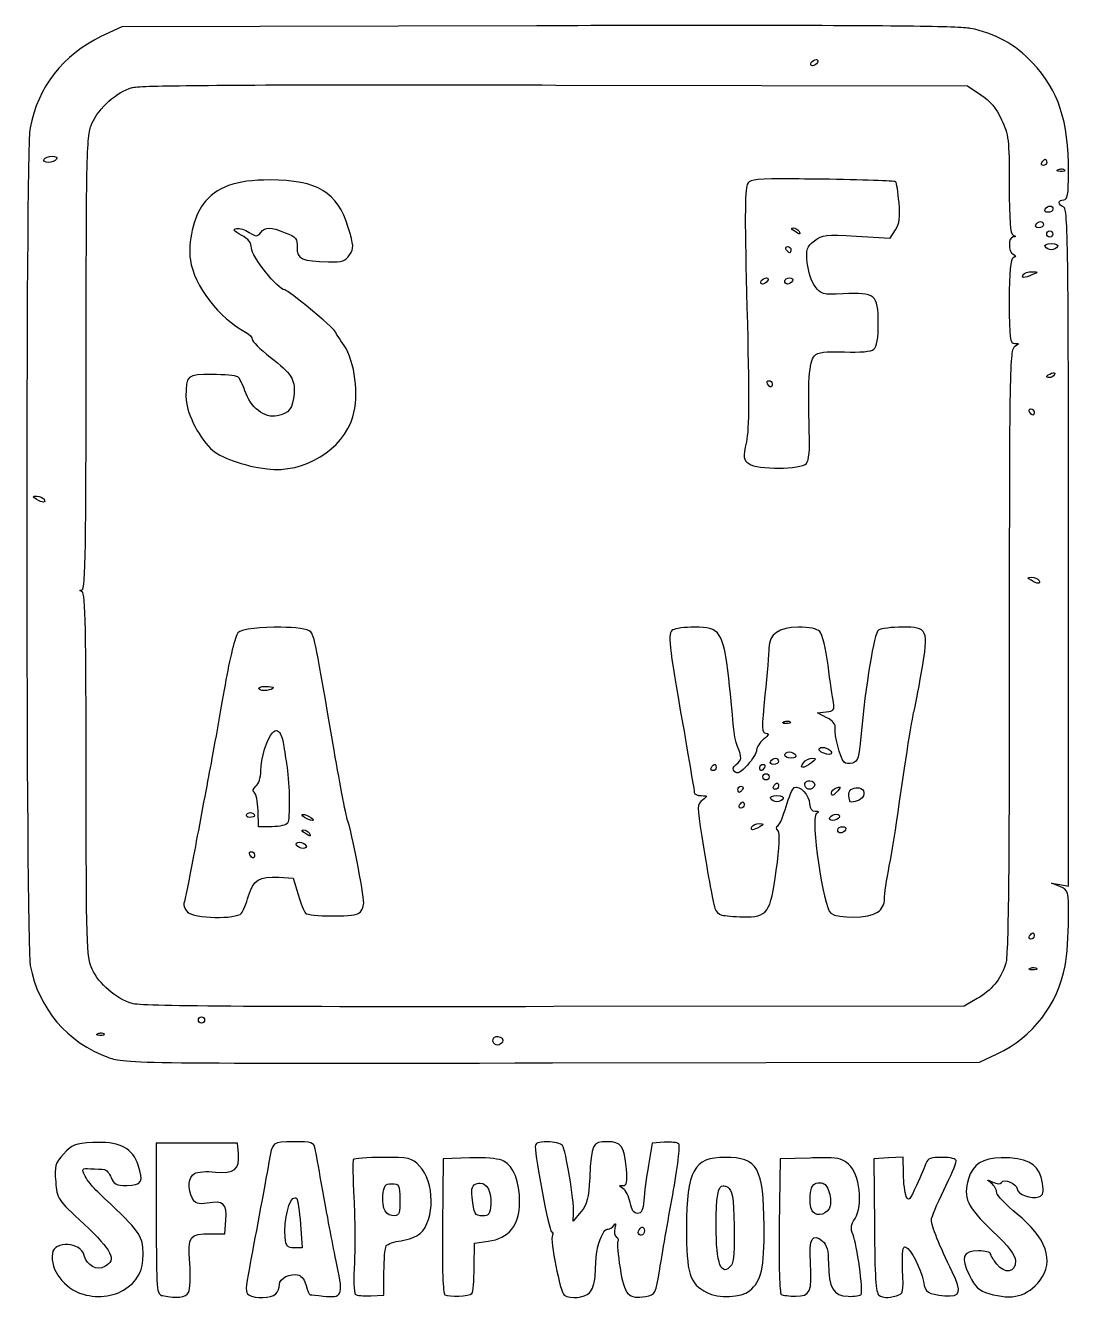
# Model space of a CAD drawing. Extents: x -270 to -124, y 34 to 213.
import ezdxf

# ---------------------------------------------------------------- set-up
doc = ezdxf.new("R2010")
doc.units = 0
doc.layers.add('Layer_1', color=7, linetype='CONTINUOUS')

msp = doc.modelspace()

# ---------------------------------------------------------------- linework, layer by layer
at = {"layer": 'Layer_1', "color": 7}
for points in [[(-198.763269, 212.694931), (-256.958372, 212.564293), (-259.907924, 211.166963)], [(-171.752618, 212.728555), (-171.752618, 212.728555)], [(-159.550365, 207.969912), (-159.550365, 207.969912)], [(-222.438516, 204.411818), (-222.438516, 204.411818)], [(-196.105859, 204.380399), (-138.316451, 204.250864), (-136.455548, 203.01945)], [(-266.751813, 194.405607), (-266.751813, 194.405607)], [(-127.415617, 193.967942), (-127.415617, 193.967942)], [(-125.071299, 192.601479), (-125.071299, 192.601479)], [(-236.18803, 191.060833), (-236.18803, 191.060833)], [(-164.381214, 191.21793), (-164.381214, 191.21793)], [(-126.759118, 187.404622), (-126.759118, 187.404622)], [(-162.800329, 184.335455), (-162.800329, 184.335455)], [(-128.072114, 185.216849), (-128.072114, 185.216849)], [(-153.900959, 183.189481), (-149.202953, 182.903951), (-148.449992, 184.053233)], [(-126.785026, 183.904406), (-126.785026, 183.904406)], [(-163.565967, 181.716631), (-163.565967, 181.716631)], [(-126.566193, 182.154298), (-126.566193, 182.154298)], [(-166.55135, 177.341085), (-166.55135, 177.341085)], [(-163.295322, 177.341085), (-163.295322, 177.341085)], [(-129.275417, 178.185548), (-129.275417, 178.185548)], [(-166.191407, 162.901451), (-166.191407, 162.901451)], [(-126.201842, 164.020417), (-126.201842, 164.020417)], [(-129.436371, 158.963567), (-129.436371, 158.963567)], [(-268.907618, 146.70509), (-268.907618, 146.70509)], [(-125.362891, 91.923112), (-126.566193, 92.435743), (-125.362891, 92.218012), (-124.160139, 92.000833), (-124.160139, 139.497953)], [(-129.32723, 135.32856), (-129.32723, 135.32856)], [(-234.680455, 128.317101), (-234.680455, 128.317101)], [(-162.039653, 128.33474), (-162.039653, 128.33474)], [(-236.856654, 120.020759), (-236.856654, 120.020759)], [(-158.070352, 115.625368), (-159.383346, 116.296199), (-158.151932, 116.440064)], [(-163.57644, 115.154079), (-163.57644, 115.154079)], [(-235.327582, 113.822343), (-235.327582, 113.822343)], [(-158.748346, 111.45377), (-158.748346, 111.45377)], [(-165.264262, 109.957222), (-165.264262, 109.957222)], [(-163.347135, 110.832001), (-163.347135, 110.832001)], [(-160.095517, 109.943441), (-160.095517, 109.943441)], [(-173.797076, 109.081893), (-173.797076, 109.081893)], [(-167.014923, 109.081893), (-167.014923, 109.081893)], [(-166.603164, 107.76945), (-166.603164, 107.76945)], [(-170.077474, 106.019342), (-170.077474, 106.019342)], [(-165.04543, 106.456453), (-165.04543, 106.456453)], [(-160.461523, 106.789938), (-160.461523, 106.789938)], [(-156.257955, 105.888151), (-156.257955, 105.888151)], [(-153.825993, 105.80106), (-153.825993, 105.80106)], [(-169.858642, 103.831566), (-169.858642, 103.831566)], [(-165.071338, 104.706345), (-165.071338, 104.706345)], [(-238.997575, 102.308007), (-238.997575, 102.308007)], [(-235.912423, 100.330797), (-237.786003, 100.330797), (-237.866479, 102.608971)], [(-231.580422, 102.067677), (-231.580422, 102.067677)], [(-156.706093, 102.080908), (-156.706093, 102.080908)], [(-167.561728, 100.761849), (-167.561728, 100.761849)], [(-155.857222, 100.330797), (-155.857222, 100.330797)], [(-231.496636, 99.88652), (-231.496636, 99.88652)], [(-238.825594, 96.830581), (-238.825594, 96.830581)], [(-232.069349, 98.143025), (-232.069349, 98.143025)], [(-234.974254, 93.243825), (-232.928693, 93.11098), (-232.254558, 90.839974)], [(-129.165725, 85.454048), (-129.165725, 85.454048)], [(-129.00918, 80.586818), (-129.00918, 80.586818)], [(-136.997392, 76.214578), (-138.818056, 75.171129), (-196.356661, 75.092305)], [(-245.800674, 73.639853), (-245.800674, 73.639853)], [(-259.839023, 71.398061), (-259.839023, 71.398061)], [(-204.216993, 70.910234), (-204.216993, 70.910234)], [(-196.575494, 67.199452), (-136.630283, 67.295365), (-134.147058, 68.459532)], [(-260.395201, 56.052778), (-260.395201, 56.052778)], [(-252.145713, 55.918832), (-252.145713, 45.325576)], [(-240.629722, 54.468035), (-240.76918, 55.918832), (-246.457171, 55.918832), (-252.145713, 55.918832), (-252.145713, 55.918832)], [(-232.871919, 56.137665), (-232.871919, 56.137665)], [(-197.28546, 56.137665), (-197.28546, 56.137665)], [(-180.875229, 56.05829), (-182.574077, 55.918832), (-183.09332, 52.855731)], [(-220.363189, 53.949892), (-220.363189, 53.949892)], [(-208.178575, 53.859493), (-211.88991, 53.73106), (-211.99409, 44.346067)], [(-207.304349, 53.880437), (-207.304349, 53.880437)], [(-172.341314, 53.949892), (-172.341314, 53.949892)], [(-160.41026, 53.855633), (-164.634223, 53.73106), (-164.752734, 44.354887)], [(-158.084684, 53.895872), (-158.084684, 53.895872)], [(-147.350316, 53.997847), (-149.401389, 53.864452), (-151.451908, 53.73106), (-151.39348, 44.363706)], [(-147.31945, 51.67668), (-147.350316, 53.997847), (-147.350316, 53.997847)], [(-133.590329, 53.89918), (-133.590329, 53.89918)], [(-219.109727, 50.230291), (-219.109727, 50.230291)], [(-206.700216, 50.347148), (-206.700216, 50.347148)], [(-159.014583, 50.391245), (-159.014583, 50.391245)], [(-172.592119, 49.968465), (-172.592119, 49.968465)], [(-232.675134, 48.29277), (-232.675134, 48.29277)], [(-244.488231, 43.224897), (-242.519287, 43.229856), (-242.381484, 45.155252)], [(-192.572569, 46.29241), (-193.635314, 44.979964), (-193.598933, 46.073575)], [(-231.92438, 44.584743), (-231.672474, 41.260365), (-232.801914, 41.260365)], [(-183.935576, 44.155898), (-183.935576, 44.155898)], [(-207.542474, 38.533503), (-207.514362, 41.914105), (-205.584558, 42.173176)], [(-222.057076, 34.516798), (-220.203889, 34.612158), (-220.203889, 37.826844)]]:
    msp.add_lwpolyline(points, dxfattribs=at)
for points in [[(-259.907924, 211.166963), (-265.19185, 208.663936), (-268.786336, 204.041145), (-269.863423, 198.36168)], [(-171.752618, 212.728555), (-179.281018, 212.730358), (-188.230084, 212.718598), (-198.763269, 212.694931)], [(-137.942726, 212.328372), (-139.36827, 212.59847), (-149.167415, 212.723144), (-171.752618, 212.728555)], [(-129.218092, 207.515159), (-131.606993, 210.069087), (-134.529937, 211.681739), (-137.942726, 212.328372)], [(-160.091106, 207.095134), (-160.331762, 207.095134), (-160.406859, 207.291591), (-160.258125, 207.532248)], [(-160.258125, 207.532248), (-160.109388, 207.772904), (-159.791022, 207.969912), (-159.550365, 207.969912)], [(-159.383346, 207.532248), (-159.532083, 207.291591), (-159.850449, 207.095134), (-160.091106, 207.095134)], [(-159.550365, 207.969912), (-159.309709, 207.969912), (-159.234612, 207.772904), (-159.383346, 207.532248)], [(-124.160139, 192.137356), (-124.160139, 199.393854), (-125.536602, 203.57935), (-129.218092, 207.515159)], [(-261.174619, 199.003845), (-260.178697, 201.196105), (-257.702979, 203.406819), (-255.543953, 204.032032)], [(-255.543953, 204.032032), (-254.671457, 204.284686), (-244.619029, 204.405765), (-222.438516, 204.411818)], [(-222.438516, 204.411818), (-215.045011, 204.413836), (-206.303736, 204.403225), (-196.105859, 204.380399)], [(-136.455548, 203.01945), (-135.167034, 202.166715), (-134.270064, 201.089894), (-133.538516, 199.518681)], [(-261.981047, 165.417747), (-261.972038, 195.261711), (-261.921665, 197.359421), (-261.174619, 199.003845)], [(-133.538516, 199.518681), (-132.563904, 197.425421), (-132.48193, 196.719053), (-132.477978, 190.394964)], [(-269.863423, 198.36168), (-270.498076, 195.015179), (-270.46325, 84.288781), (-269.826492, 80.844236)], [(-267.293107, 193.530828), (-267.77442, 193.530828), (-268.046525, 193.727286), (-267.897791, 193.967942)], [(-267.897791, 193.967942), (-267.749057, 194.208599), (-267.233126, 194.405607), (-266.751813, 194.405607)], [(-266.147132, 193.967942), (-266.295866, 193.727286), (-266.811794, 193.530828), (-267.293107, 193.530828)], [(-266.751813, 194.405607), (-266.2705, 194.405607), (-265.998398, 194.208599), (-266.147132, 193.967942)], [(-127.686263, 193.093164), (-127.941121, 193.093164), (-128.027924, 193.290172), (-127.879187, 193.530828)], [(-127.879187, 193.530828), (-127.730453, 193.771485), (-127.521741, 193.967942), (-127.415617, 193.967942)], [(-127.22269, 193.530828), (-127.22269, 193.290172), (-127.431402, 193.093164), (-127.686263, 193.093164)], [(-127.415617, 193.967942), (-127.309491, 193.967942), (-127.22269, 193.771485), (-127.22269, 193.530828)], [(-125.290131, 192.252562), (-125.799864, 192.273559), (-125.903767, 192.377468), (-125.554715, 192.517145)], [(-125.554715, 192.517145), (-125.396783, 192.580343), (-125.223304, 192.607741), (-125.071299, 192.601479)], [(-124.715764, 192.482418), (-124.570369, 192.337022), (-124.828876, 192.233568), (-125.290131, 192.252562)], [(-125.071299, 192.601479), (-124.919291, 192.595219), (-124.788462, 192.555115), (-124.715764, 192.482418)], [(-124.816085, 188.279951), (-124.282304, 188.279951), (-124.160139, 189.000033), (-124.160139, 192.137356)], [(-236.18803, 191.060833), (-241.003438, 191.078907), (-243.727616, 190.094194), (-245.580188, 187.665347)], [(-225.218295, 184.401602), (-226.750191, 189.361305), (-229.508987, 191.035772), (-236.18803, 191.060833)], [(-169.252855, 190.421425), (-169.580695, 189.808842), (-169.588637, 184.700182), (-169.279313, 173.156258)], [(-164.381214, 191.21793), (-168.598427, 191.221373), (-168.917521, 191.047998), (-169.252855, 190.421425)], [(-158.719684, 191.165563), (-161.136564, 191.195741), (-162.975479, 191.216781), (-164.381214, 191.21793)], [(-148.413611, 190.801762), (-148.544732, 190.932879), (-153.182422, 191.096422), (-158.719684, 191.165563)], [(-147.936258, 187.882526), (-148.067725, 189.356832), (-148.282491, 190.670641), (-148.413611, 190.801762)], [(-132.477978, 190.394964), (-132.474815, 185.323622), (-132.331389, 183.482283), (-131.926762, 183.319015)], [(-148.449992, 184.053233), (-147.862146, 184.950398), (-147.749633, 185.789681), (-147.936258, 187.882526)], [(-124.816085, 187.246425), (-125.665476, 187.572363), (-125.665476, 188.279951), (-124.816085, 188.279951)], [(-245.580188, 187.665347), (-246.893876, 185.943016), (-247.731715, 182.259849), (-247.365574, 179.818246)], [(-127.029766, 186.529843), (-127.404961, 186.529843), (-127.590256, 186.726851), (-127.441523, 186.967508)], [(-127.441523, 186.967508), (-127.292789, 187.208164), (-126.98557, 187.404622), (-126.759118, 187.404622)], [(-126.347911, 186.967508), (-126.347911, 186.726851), (-126.654577, 186.529843), (-127.029766, 186.529843)], [(-126.759118, 187.404622), (-126.532663, 187.404622), (-126.347911, 187.208164), (-126.347911, 186.967508)], [(-124.160139, 139.497953), (-124.160139, 181.313925), (-124.23825, 187.024691), (-124.816085, 187.246425)], [(-240.221824, 183.323976), (-241.273463, 183.882274), (-241.451305, 184.120687), (-240.904228, 184.237891)], [(-240.904228, 184.237891), (-240.497346, 184.325061), (-239.688658, 184.083961), (-239.106716, 183.702659)], [(-237.495512, 183.675651), (-236.798369, 184.515665), (-236.18107, 184.512629), (-234.043801, 183.657461)], [(-225.020409, 180.555772), (-224.407637, 181.490985), (-224.425431, 181.834614), (-225.218295, 184.401602)], [(-162.66473, 183.904406), (-163.059096, 184.159267), (-163.113449, 184.331532), (-162.800329, 184.335455)], [(-162.800329, 184.335455), (-162.51371, 184.339141), (-162.15752, 184.145062), (-162.008786, 183.904406)], [(-128.34276, 184.34207), (-128.717957, 184.34207), (-128.9027, 184.539079), (-128.753966, 184.779735)], [(-128.753966, 184.779735), (-128.605229, 185.020392), (-128.298567, 185.216849), (-128.072114, 185.216849)], [(-127.660355, 184.779735), (-127.660355, 184.539079), (-127.967571, 184.34207), (-128.34276, 184.34207)], [(-128.072114, 185.216849), (-127.845659, 185.216849), (-127.660355, 185.020392), (-127.660355, 184.779735)], [(-238.800239, 181.491736), (-238.800239, 182.260896), (-239.206772, 182.785104), (-240.221824, 183.323976)], [(-239.106716, 183.702659), (-238.160543, 183.082702), (-237.989926, 183.079919), (-237.495512, 183.675651)], [(-234.043801, 183.657461), (-232.539167, 183.055428), (-232.339992, 182.808114), (-232.394015, 181.608593)], [(-162.008786, 183.904406), (-161.673049, 183.361165), (-161.824131, 183.361165), (-162.66473, 183.904406)], [(-160.806034, 179.425782), (-160.992975, 181.371312), (-160.897499, 181.666355), (-159.805576, 182.525265)], [(-159.805576, 182.525265), (-158.677901, 183.412295), (-158.291107, 183.456121), (-153.900959, 183.189481)], [(-131.926762, 183.063801), (-132.638659, 183.018838), (-132.638659, 180.991621), (-131.926762, 180.659401)], [(-131.926762, 183.319015), (-131.489204, 183.142457), (-131.489204, 183.091459), (-131.926762, 183.063801)], [(-127.22269, 183.466741), (-127.22269, 183.707398), (-127.025682, 183.904406), (-126.785026, 183.904406)], [(-126.785026, 183.029077), (-127.025682, 183.029077), (-127.22269, 183.226085), (-127.22269, 183.466741)], [(-126.785026, 183.904406), (-126.544369, 183.904406), (-126.347911, 183.707398), (-126.347911, 183.466741)], [(-126.347911, 183.466741), (-126.347911, 183.226085), (-126.544369, 183.029077), (-126.785026, 183.029077)], [(-234.120972, 175.626806), (-235.075445, 175.692242), (-238.800239, 180.360714), (-238.800239, 181.491736)], [(-232.394015, 181.608593), (-232.465829, 180.013944), (-231.661039, 179.642594), (-227.980435, 179.572405)], [(-163.758894, 181.278966), (-163.907631, 181.519625), (-163.820825, 181.716631), (-163.565967, 181.716631)], [(-163.295322, 180.841301), (-163.401446, 180.841301), (-163.61016, 181.038309), (-163.758894, 181.278966)], [(-163.565967, 181.716631), (-163.311106, 181.716631), (-163.102397, 181.519625), (-163.102397, 181.278966)], [(-163.102397, 181.278966), (-163.102397, 181.038309), (-163.189195, 180.841301), (-163.295322, 180.841301)], [(-131.926762, 180.659401), (-131.489204, 180.45521), (-131.489204, 180.352614), (-131.926762, 180.148423)], [(-127.441523, 181.716631), (-127.595503, 181.965776), (-127.218465, 182.154298), (-126.566193, 182.154298)], [(-126.566193, 181.278966), (-126.898773, 181.278966), (-127.292789, 181.475977), (-127.441523, 181.716631)], [(-126.566193, 182.154298), (-125.913921, 182.154298), (-125.537434, 181.965773), (-125.691415, 181.716631)], [(-125.691415, 181.716631), (-125.840149, 181.475977), (-126.233614, 181.278966), (-126.566193, 181.278966)], [(-247.365574, 179.818246), (-246.830525, 176.250282), (-243.287717, 171.623057), (-239.635882, 169.72329)], [(-227.980435, 179.572405), (-226.03727, 179.535349), (-225.592095, 179.683265), (-225.020409, 180.555772)], [(-159.720139, 176.10526), (-160.207223, 176.753626), (-160.691613, 178.234968), (-160.806034, 179.425782)], [(-131.926762, 180.148423), (-132.324458, 179.962828), (-132.473567, 178.291387), (-132.473567, 174.02277)], [(-167.25911, 176.903421), (-167.110376, 177.144077), (-166.792007, 177.341085), (-166.55135, 177.341085)], [(-166.55135, 177.341085), (-166.310694, 177.341085), (-166.235597, 177.144077), (-166.384331, 176.903421)], [(-163.977726, 176.903421), (-163.977726, 177.144077), (-163.670511, 177.341085), (-163.295322, 177.341085)], [(-163.295322, 177.341085), (-162.920124, 177.341085), (-162.734828, 177.144077), (-162.883562, 176.903421)], [(-129.191631, 177.77875), (-130.396, 177.261214), (-130.824481, 177.261214), (-130.504627, 177.77875)], [(-130.504627, 177.77875), (-130.355893, 178.019407), (-129.802692, 178.202481), (-129.275417, 178.185548)], [(-129.275417, 178.185548), (-128.351139, 178.1559), (-128.347913, 178.141304), (-129.191631, 177.77875)], [(-227.063763, 169.807626), (-227.340408, 170.42302), (-233.608649, 175.591669), (-234.120972, 175.626806)], [(-167.092091, 176.465756), (-167.332747, 176.465756), (-167.407844, 176.662761), (-167.25911, 176.903421)], [(-166.384331, 176.903421), (-166.533065, 176.662761), (-166.851432, 176.465756), (-167.092091, 176.465756)], [(-163.565967, 176.465756), (-163.792419, 176.465756), (-163.977726, 176.662761), (-163.977726, 176.903421)], [(-162.883562, 176.903421), (-163.032296, 176.662761), (-163.339512, 176.465756), (-163.565967, 176.465756)], [(-155.772335, 175.087166), (-158.670013, 174.943094), (-158.889421, 174.999488), (-159.720139, 176.10526)], [(-150.851085, 171.034632), (-150.851085, 174.972152), (-151.262447, 175.311394), (-155.772335, 175.087166)], [(-132.473567, 174.02277), (-132.473567, 168.72853), (-132.398485, 168.151092), (-131.70793, 168.139097)], [(-169.279313, 173.156258), (-168.949457, 160.846021), (-168.96752, 156.15242), (-169.352076, 154.319028)], [(-151.465139, 167.312274), (-151.039734, 167.665331), (-150.851085, 168.810154), (-150.851085, 171.034632)], [(-239.635882, 169.72329), (-239.055899, 169.421571), (-238.622673, 168.96758), (-238.673459, 168.714565)], [(-238.673459, 168.714565), (-238.724248, 168.461553), (-237.59186, 167.332596), (-236.15716, 166.205435)], [(-225.806993, 167.85026), (-226.420513, 168.754336), (-226.986183, 169.635056), (-227.063763, 169.807626)], [(-131.70793, 168.139097), (-130.979568, 168.126442), (-130.979531, 168.103811), (-131.706276, 167.680486)], [(-224.56786, 157.844048), (-223.679509, 160.899871), (-224.257427, 165.566842), (-225.806993, 167.85026)], [(-160.525466, 155.77644), (-160.757416, 162.571366), (-160.551117, 165.640877), (-159.812191, 166.378516)], [(-159.812191, 166.378516), (-159.284622, 166.905185), (-158.336257, 167.029557), (-155.605316, 166.930283)], [(-155.605316, 166.930283), (-153.382768, 166.849494), (-151.852461, 166.990825), (-151.465139, 167.312274)], [(-131.706276, 167.680486), (-132.425121, 167.261761), (-132.47057, 164.724905), (-132.469159, 124.886888)], [(-262.537222, 133.55089), (-262.105086, 133.578184), (-261.988639, 140.26748), (-261.981047, 165.417747)], [(-236.15716, 166.205435), (-233.128377, 163.825887), (-232.677454, 163.137064), (-232.819002, 161.108897)], [(-244.332235, 163.770165), (-247.820389, 163.777643), (-247.988447, 163.634371), (-247.988447, 160.663516)], [(-240.722878, 163.441641), (-240.988827, 163.61845), (-242.613222, 163.766665), (-244.332235, 163.770165)], [(-239.709192, 161.493647), (-240.00079, 162.38823), (-240.456932, 163.264832), (-240.722878, 163.441641)], [(-166.384331, 162.464336), (-166.533065, 162.704993), (-166.446268, 162.901451), (-166.191407, 162.901451)], [(-166.191407, 162.901451), (-165.936549, 162.901451), (-165.727834, 162.704993), (-165.727834, 162.464336)], [(-126.810934, 163.339115), (-127.440329, 163.339115), (-127.301628, 163.652915), (-126.543593, 163.943799)], [(-126.131836, 163.771818), (-126.278863, 163.533919), (-126.584479, 163.339115), (-126.810934, 163.339115)], [(-126.543593, 163.943799), (-126.397577, 163.999831), (-126.281671, 164.024503), (-126.201842, 164.020417)], [(-126.201842, 164.020417), (-126.068791, 164.013607), (-126.036028, 163.92684), (-126.131836, 163.771818)], [(-235.173243, 157.951535), (-236.965436, 157.604628), (-238.945468, 159.150604), (-239.709192, 161.493647)], [(-232.819002, 161.108897), (-232.96341, 159.039841), (-233.53916, 158.267842), (-235.173243, 157.951535)], [(-165.920759, 162.026672), (-166.026886, 162.026672), (-166.235597, 162.22368), (-166.384331, 162.464336)], [(-165.727834, 162.464336), (-165.727834, 162.22368), (-165.814635, 162.026672), (-165.920759, 162.026672)], [(-247.988447, 160.663516), (-247.988447, 158.619665), (-246.379709, 155.233758), (-244.528467, 153.382513)], [(-236.611914, 150.525013), (-231.403686, 149.87604), (-225.91445, 153.211949), (-224.56786, 157.844048)], [(-129.629298, 158.525903), (-129.778032, 158.766559), (-129.691232, 158.963567), (-129.436371, 158.963567)], [(-129.165725, 158.088238), (-129.271852, 158.088238), (-129.480564, 158.285243), (-129.629298, 158.525903)], [(-129.436371, 158.963567), (-129.181513, 158.963567), (-128.972798, 158.766559), (-128.972798, 158.525903)], [(-128.972798, 158.525903), (-128.972798, 158.285243), (-129.059601, 158.088238), (-129.165725, 158.088238)], [(-160.926749, 151.291754), (-160.572882, 151.718138), (-160.438296, 153.222772), (-160.525466, 155.77644)], [(-169.352076, 154.319028), (-169.821154, 152.082679), (-169.793838, 151.825679), (-169.025203, 151.263642)], [(-244.528467, 153.382513), (-243.302559, 152.156604), (-239.926249, 150.937997), (-236.611914, 150.525013)], [(-169.025203, 151.263642), (-167.838992, 150.396283), (-161.652097, 150.41776), (-160.926749, 151.291754)], [(-268.991402, 146.274591), (-269.557026, 146.640125), (-269.54526, 146.699304), (-268.907618, 146.70509)], [(-268.907618, 146.70509), (-268.500671, 146.708776), (-268.046525, 146.515247), (-267.897791, 146.274591)], [(-267.897791, 146.274591), (-267.555543, 145.720817), (-268.134499, 145.720817), (-268.991402, 146.274591)], [(-129.410466, 134.898061), (-129.97609, 135.263598), (-129.964869, 135.322774), (-129.32723, 135.32856)], [(-128.316855, 134.898061), (-127.974606, 134.34429), (-128.553566, 134.34429), (-129.410466, 134.898061)], [(-129.32723, 135.32856), (-128.920285, 135.332243), (-128.465591, 135.138717), (-128.316855, 134.898061)], [(-262.537222, 133.295676), (-262.97478, 133.472235), (-262.97478, 133.523232), (-262.537222, 133.55089)], [(-261.981047, 107.623377), (-261.988577, 127.56772), (-262.10862, 133.122733), (-262.537222, 133.295676)], [(-240.69752, 127.532171), (-241.069131, 127.118193), (-241.846298, 123.965373), (-242.495036, 120.239591)], [(-234.680455, 128.317101), (-237.285626, 128.349275), (-240.210216, 128.075034), (-240.69752, 127.532171)], [(-230.479092, 127.669424), (-230.821495, 128.081996), (-232.654213, 128.292077), (-234.680455, 128.317101)], [(-227.197708, 111.050833), (-229.807612, 126.240843), (-229.968281, 127.053937), (-230.479092, 127.669424)], [(-179.668619, 127.943927), (-180.430162, 127.461418), (-180.29071, 126.138947), (-178.267431, 114.652474)], [(-176.633629, 128.328125), (-177.975458, 128.324442), (-179.341216, 128.151364), (-179.668619, 127.943927)], [(-171.838606, 121.114923), (-172.583306, 127.657842), (-173.035256, 128.338003), (-176.633629, 128.328125)], [(-162.039653, 128.33474), (-164.778343, 128.33474), (-166.148718, 127.359863), (-166.190854, 125.381327)], [(-159.043799, 127.714072), (-159.427091, 128.097363), (-160.572535, 128.33474), (-162.039653, 128.33474)], [(-157.897271, 123.01), (-158.192097, 125.297022), (-158.696217, 127.366492), (-159.043799, 127.714072)], [(-150.816358, 127.927392), (-151.437413, 127.534313), (-152.633392, 120.272128), (-153.286906, 112.92276)], [(-147.475442, 128.328125), (-148.971079, 128.324442), (-150.474257, 128.143913), (-150.816358, 127.927392)], [(-144.785512, 121.990252), (-143.752401, 128.072753), (-143.864756, 128.337015), (-147.475442, 128.328125)], [(-166.190854, 125.381327), (-166.204954, 124.719522), (-166.457407, 121.765499), (-166.75144, 118.817456)], [(-132.469159, 124.886888), (-132.468205, 93.505072), (-132.601194, 82.150942), (-132.983441, 81.042675)], [(-157.145965, 117.755815), (-157.269592, 118.400162), (-157.607759, 120.764248), (-157.897271, 123.01)], [(-145.834475, 116.556924), (-145.70708, 116.89784), (-145.235143, 119.343027), (-144.785512, 121.990252)], [(-242.495036, 120.239591), (-243.123593, 116.62974), (-244.120151, 111.11682), (-244.709267, 107.988282)], [(-237.731433, 119.624437), (-237.866205, 119.842501), (-237.472499, 120.020759), (-236.856654, 120.020759)], [(-235.737135, 119.853189), (-235.737135, 119.464758), (-237.507261, 119.261711), (-237.731433, 119.624437)], [(-236.856654, 120.020759), (-236.240811, 120.020759), (-235.737135, 119.94545), (-235.737135, 119.853189)], [(-171.157305, 114.33277), (-171.203183, 115.175068), (-171.509913, 118.227045), (-171.838606, 121.114923)], [(-166.75144, 118.817456), (-167.225379, 114.065624), (-167.210034, 113.456004), (-166.616394, 113.443107)], [(-158.151932, 116.440064), (-157.075889, 116.565735), (-156.949493, 116.731817), (-157.145965, 117.755815)], [(-148.239426, 101.206129), (-147.433101, 107.175742), (-146.056392, 115.963058), (-145.834475, 116.556924)], [(-178.267431, 114.652474), (-177.387038, 109.654367), (-176.666703, 105.371918), (-176.666703, 105.135743)], [(-163.795273, 114.804609), (-164.305005, 114.825604), (-164.408911, 114.929515), (-164.059856, 115.069192)], [(-164.059856, 115.069192), (-163.901927, 115.132402), (-163.728448, 115.160339), (-163.57644, 115.154079)], [(-163.220908, 115.034465), (-163.07551, 114.88907), (-163.334017, 114.785615), (-163.795273, 114.804609)], [(-163.57644, 115.154079), (-163.424435, 115.147822), (-163.293606, 115.107163), (-163.220908, 115.034465)], [(-156.907286, 114.115039), (-156.805018, 114.689299), (-157.171983, 115.166014), (-158.070352, 115.625368)], [(-237.48063, 108.15089), (-237.473425, 109.887223), (-236.596253, 112.773055), (-235.84848, 113.520828)], [(-235.84848, 113.520828), (-235.66133, 113.707981), (-235.487831, 113.808664), (-235.327582, 113.822343)], [(-235.327582, 113.822343), (-234.846834, 113.863381), (-234.487491, 113.124266), (-234.252714, 111.608662)], [(-170.589002, 111.569527), (-170.855942, 112.247001), (-171.111426, 113.490472), (-171.157305, 114.33277)], [(-166.616394, 113.443107), (-166.12189, 113.432357), (-166.204101, 113.213982), (-166.931137, 112.607464)], [(-155.631775, 109.36687), (-156.195116, 110.026409), (-157.061258, 113.250479), (-156.907286, 114.115039)], [(-153.286906, 112.92276), (-153.538665, 110.091487), (-153.727415, 109.498984), (-154.451073, 109.269306)], [(-234.252714, 111.608662), (-234.093368, 110.580005), (-233.888607, 109.24587), (-233.79741, 108.644228)], [(-225.247508, 100.987297), (-225.451712, 101.46861), (-226.329378, 105.997043), (-227.197708, 111.050833)], [(-170.778068, 109.066458), (-169.97356, 109.73414), (-169.956599, 109.964535), (-170.589002, 111.569527)], [(-167.915607, 111.097135), (-167.915607, 110.718359), (-168.492955, 109.765297), (-169.198838, 108.979367)], [(-166.931137, 112.607464), (-167.472614, 112.155747), (-167.915607, 111.475914), (-167.915607, 111.097135)], [(-158.617708, 110.684275), (-159.34552, 110.977955), (-159.29958, 111.428246), (-158.748346, 111.45377)], [(-158.748346, 111.45377), (-158.62114, 111.459663), (-158.466951, 111.442933), (-158.289185, 111.396445)], [(-158.289185, 111.396445), (-157.807872, 111.270577), (-157.414406, 110.993875), (-157.414406, 110.781289)], [(-165.53491, 109.081893), (-165.910108, 109.081893), (-166.095401, 109.278901), (-165.946667, 109.519558)], [(-165.946667, 109.519558), (-165.797933, 109.760214), (-165.490717, 109.957222), (-165.264262, 109.957222)], [(-164.852505, 109.519558), (-164.852505, 109.278901), (-165.159724, 109.081893), (-165.53491, 109.081893)], [(-165.264262, 109.957222), (-165.03781, 109.957222), (-164.852505, 109.760214), (-164.852505, 109.519558)], [(-163.977726, 110.394887), (-163.977726, 110.635543), (-163.693915, 110.832001), (-163.347135, 110.832001)], [(-163.076489, 109.957222), (-163.572004, 109.957222), (-163.977726, 110.15423), (-163.977726, 110.394887)], [(-163.347135, 110.832001), (-163.000351, 110.832001), (-162.594631, 110.635543), (-162.445898, 110.394887)], [(-162.445898, 110.394887), (-162.297164, 110.15423), (-162.580972, 109.957222), (-163.076489, 109.957222)], [(-160.23277, 109.286944), (-161.338285, 108.450779), (-162.050439, 108.459497), (-161.352286, 109.300725)], [(-161.352286, 109.300725), (-161.052693, 109.66171), (-160.487199, 109.95109), (-160.095517, 109.943441)], [(-160.095517, 109.943441), (-159.497237, 109.931749), (-159.519219, 109.826646), (-160.23277, 109.286944)], [(-157.414406, 110.781289), (-157.414406, 110.36413), (-157.755641, 110.336424), (-158.617708, 110.684275)], [(-154.451073, 109.269306), (-154.926106, 109.118537), (-155.457189, 109.162473), (-155.631775, 109.36687)], [(-261.152019, 80.367986), (-261.922175, 82.063964), (-261.972016, 83.696667), (-261.981047, 107.623377)], [(-244.709267, 107.988282), (-245.298381, 104.859747), (-246.291413, 99.570967), (-246.916332, 96.23582)], [(-238.164136, 106.001703), (-237.783816, 106.317337), (-237.48413, 107.259265), (-237.48063, 108.15089)], [(-233.79741, 108.644228), (-233.440828, 106.291774), (-233.379656, 101.396248), (-233.700396, 100.877603)], [(-174.067171, 108.207114), (-174.322032, 108.207114), (-174.408829, 108.403572), (-174.260095, 108.644228)], [(-174.260095, 108.644228), (-174.111361, 108.884885), (-173.903203, 109.081893), (-173.797076, 109.081893)], [(-173.604149, 108.644228), (-173.604149, 108.403572), (-173.812313, 108.207114), (-174.067171, 108.207114)], [(-173.797076, 109.081893), (-173.690952, 109.081893), (-173.604149, 108.884885), (-173.604149, 108.644228)], [(-170.967688, 108.028521), (-171.322441, 108.377884), (-171.271342, 108.65707), (-170.778068, 109.066458)], [(-169.198838, 108.979367), (-170.131009, 107.941478), (-170.615158, 107.681354), (-170.967688, 108.028521)], [(-167.477942, 108.644228), (-167.477942, 108.884885), (-167.269781, 109.081893), (-167.014923, 109.081893)], [(-167.285018, 108.207114), (-167.391142, 108.207114), (-167.477942, 108.403572), (-167.477942, 108.644228)], [(-166.821996, 108.644228), (-166.97073, 108.403572), (-167.178891, 108.207114), (-167.285018, 108.207114)], [(-167.040278, 107.331785), (-167.040278, 107.572442), (-166.84382, 107.76945), (-166.603164, 107.76945)], [(-166.603164, 106.894118), (-166.84382, 106.894118), (-167.040278, 107.091129), (-167.040278, 107.331785)], [(-167.014923, 109.081893), (-166.760062, 109.081893), (-166.673262, 108.884885), (-166.821996, 108.644228)], [(-166.603164, 107.76945), (-166.362507, 107.76945), (-166.165499, 107.572442), (-166.165499, 107.331785)], [(-166.165499, 107.331785), (-166.165499, 107.091129), (-166.362507, 106.894118), (-166.603164, 106.894118)], [(-238.394545, 105.163853), (-238.672737, 105.335783), (-238.585468, 105.652024), (-238.164136, 106.001703)], [(-170.541047, 105.581674), (-170.541047, 105.822331), (-170.332335, 106.019342), (-170.077474, 106.019342)], [(-170.34812, 105.14401), (-170.454247, 105.14401), (-170.541047, 105.341018), (-170.541047, 105.581674)], [(-169.884547, 105.581674), (-170.033284, 105.341018), (-170.241996, 105.14401), (-170.34812, 105.14401)], [(-170.077474, 106.019342), (-169.822616, 106.019339), (-169.735813, 105.822331), (-169.884547, 105.581674)], [(-165.316075, 105.581674), (-165.570939, 105.581674), (-165.657736, 105.778685), (-165.509002, 106.019342)], [(-165.509002, 106.019342), (-165.360268, 106.259998), (-165.151556, 106.456453), (-165.04543, 106.456453)], [(-164.852505, 106.019342), (-164.852505, 105.778682), (-165.061217, 105.581674), (-165.316075, 105.581674)], [(-165.04543, 106.456453), (-164.939305, 106.456453), (-164.852505, 106.259995), (-164.852505, 106.019342)], [(-163.782045, 103.160738), (-163.402114, 104.467653), (-162.884318, 105.664752), (-162.631659, 105.820903)], [(-162.631659, 105.820903), (-161.936551, 106.250507), (-160.476957, 104.708916), (-160.476957, 103.544936)], [(-160.476957, 105.581674), (-161.089746, 105.581674), (-161.411135, 106.368448), (-160.921787, 106.670877)], [(-160.921787, 106.670877), (-160.776085, 106.760929), (-160.615593, 106.796102), (-160.461523, 106.789938)], [(-159.839753, 105.989023), (-159.978211, 105.764997), (-160.264706, 105.581674), (-160.476957, 105.581674)], [(-160.461523, 106.789938), (-159.999313, 106.77145), (-159.597056, 106.381709), (-159.839753, 105.989023)], [(-157.414406, 105.097158), (-157.414406, 105.31207), (-157.091197, 105.611993), (-156.696173, 105.763575)], [(-156.696173, 105.763575), (-156.470971, 105.849994), (-156.326298, 105.895031), (-156.257955, 105.888151)], [(-156.257955, 105.888151), (-156.14405, 105.876684), (-156.241806, 105.72099), (-156.530808, 105.372765)], [(-154.82259, 103.940707), (-155.162544, 105.051517), (-154.997401, 105.539149), (-154.212948, 105.744285)], [(-154.212948, 105.744285), (-154.076902, 105.779859), (-153.9473, 105.798147), (-153.825993, 105.80106)], [(-153.825993, 105.80106), (-152.976859, 105.821447), (-152.533296, 105.096179), (-153.117132, 104.392703)], [(-237.866479, 102.608971), (-237.91083, 103.862035), (-238.148681, 105.011899), (-238.394545, 105.163853)], [(-176.666703, 105.135743), (-176.6667, 104.899569), (-176.223707, 104.700212), (-175.68223, 104.692564)], [(-175.507495, 104.065283), (-176.285093, 103.476181), (-176.289067, 103.272315), (-175.61002, 98.937878)], [(-175.68223, 104.692564), (-174.743965, 104.679303), (-174.735738, 104.64996), (-175.507495, 104.065283)], [(-170.322215, 103.393902), (-170.173481, 103.634561), (-169.964769, 103.831566), (-169.858642, 103.831566)], [(-169.858642, 103.831566), (-169.752518, 103.831566), (-169.665715, 103.634561), (-169.665715, 103.393902)], [(-165.946667, 104.268681), (-166.100647, 104.517824), (-165.72361, 104.706345), (-165.071338, 104.706345)], [(-165.071338, 103.831566), (-165.403917, 103.831566), (-165.797933, 104.028024), (-165.946667, 104.268681)], [(-165.071338, 104.706345), (-164.419066, 104.706345), (-164.042575, 104.517824), (-164.196559, 104.268681)], [(-164.196559, 104.268681), (-164.345293, 104.028024), (-164.738758, 103.831566), (-165.071338, 103.831566)], [(-156.530808, 105.372765), (-157.160948, 104.613497), (-157.414406, 104.534477), (-157.414406, 105.097158)], [(-153.117132, 104.392703), (-153.512548, 103.916284), (-154.717409, 103.597026), (-154.82259, 103.940707)], [(-239.044426, 101.643794), (-239.419632, 101.643794), (-239.602933, 101.843491), (-239.451775, 102.088074)], [(-239.451775, 102.088074), (-239.358114, 102.239618), (-239.181767, 102.307273), (-238.997575, 102.308007)], [(-238.997575, 102.308007), (-238.690585, 102.309234), (-238.362575, 102.125364), (-238.362575, 101.836718)], [(-231.36159, 101.643794), (-231.722574, 101.877081), (-231.821078, 102.067677), (-231.580422, 102.067677)], [(-231.580422, 102.067677), (-231.339765, 102.067677), (-230.847242, 101.877081), (-230.486258, 101.643794)], [(-170.129287, 102.956237), (-170.384148, 102.956237), (-170.470949, 103.153245), (-170.322215, 103.393902)], [(-169.665715, 103.393902), (-169.665715, 103.153245), (-169.87443, 102.956237), (-170.129287, 102.956237)], [(-164.902665, 100.518763), (-164.666109, 100.664965), (-164.161972, 101.853824), (-163.782045, 103.160738)], [(-160.476957, 103.544936), (-160.476957, 102.861978), (-160.220987, 102.516416), (-159.711319, 102.511957)], [(-159.545954, 102.125005), (-160.398124, 101.58519), (-158.565348, 89.000075), (-157.516381, 88.188629)], [(-159.711319, 102.511957), (-159.108205, 102.50668), (-159.073034, 102.424576), (-159.545954, 102.125005)], [(-157.633238, 101.643794), (-157.484504, 101.88445), (-157.067081, 102.080908), (-156.706093, 102.080908)], [(-156.706093, 102.080908), (-156.345131, 102.080908), (-156.171508, 101.88445), (-156.320242, 101.643794)], [(-238.362575, 101.836718), (-238.362575, 101.730591), (-238.669237, 101.643794), (-239.044426, 101.643794)], [(-233.700396, 100.877603), (-233.886423, 100.576785), (-234.881838, 100.330797), (-235.912423, 100.330797)], [(-230.267425, 101.219357), (-230.508082, 101.219357), (-231.000602, 101.410506), (-231.36159, 101.643794)], [(-230.486258, 101.643794), (-230.125273, 101.410506), (-230.026769, 101.219357), (-230.267425, 101.219357)], [(-223.048158, 89.626749), (-223.048158, 91.00442), (-224.75678, 99.83064), (-225.247508, 100.987297)], [(-167.477942, 100.330797), (-168.334842, 99.777024), (-168.914355, 99.777026), (-168.572104, 100.330797)], [(-168.572104, 100.330797), (-168.42337, 100.571454), (-167.968673, 100.765349), (-167.561728, 100.761849)], [(-167.561728, 100.761849), (-166.92409, 100.756075), (-166.912315, 100.696334), (-167.477942, 100.330797)], [(-164.904318, 99.73714), (-165.183936, 100.073916), (-165.183343, 100.345295), (-164.902665, 100.518763)], [(-157.247387, 101.206129), (-157.608352, 101.206129), (-157.781972, 101.403137), (-157.633238, 101.643794)], [(-156.320242, 101.643794), (-156.468976, 101.403137), (-156.886402, 101.206129), (-157.247387, 101.206129)], [(-156.539077, 99.893133), (-156.539077, 100.133789), (-156.232411, 100.330797), (-155.857222, 100.330797)], [(-155.857222, 100.330797), (-155.482025, 100.330797), (-155.296729, 100.133789), (-155.445466, 99.893133)], [(-149.299414, 94.861641), (-148.927631, 96.786893), (-148.450715, 99.641862), (-148.239426, 101.206129)], [(-231.36159, 99.456021), (-231.755956, 99.710879), (-231.809756, 99.882569), (-231.496636, 99.88652)], [(-231.496636, 99.88652), (-231.210019, 99.890203), (-230.853827, 99.696678), (-230.70509, 99.456021)], [(-230.70509, 99.456021), (-230.369353, 98.91278), (-230.520988, 98.91278), (-231.36159, 99.456021)], [(-175.61002, 98.937878), (-174.867367, 94.197414), (-174.121832, 90.115578), (-173.771168, 88.873238)], [(-165.156775, 94.196875), (-164.708688, 97.503995), (-164.622373, 99.397418), (-164.904318, 99.73714)], [(-156.127317, 99.456021), (-156.353772, 99.456021), (-156.539077, 99.652476), (-156.539077, 99.893133)], [(-155.445466, 99.893133), (-155.5942, 99.652476), (-155.900865, 99.456021), (-156.127317, 99.456021)], [(-239.018521, 96.392917), (-239.167255, 96.633573), (-239.080452, 96.830581), (-238.825594, 96.830581)], [(-238.825594, 96.830581), (-238.570733, 96.830581), (-238.362575, 96.633573), (-238.362575, 96.392917)], [(-232.455201, 97.70536), (-232.603935, 97.946017), (-232.430334, 98.143025), (-232.069349, 98.143025)], [(-231.528606, 97.268246), (-231.889591, 97.268246), (-232.306467, 97.464704), (-232.455201, 97.70536)], [(-232.069349, 98.143025), (-231.708365, 98.143025), (-231.291491, 97.946017), (-231.142757, 97.70536)], [(-231.142757, 97.70536), (-230.994021, 97.464704), (-231.167621, 97.268246), (-231.528606, 97.268246)], [(-246.916332, 96.23582), (-247.541251, 92.900671), (-248.148009, 89.923421), (-248.264604, 89.619583)], [(-238.555499, 95.955252), (-238.661623, 95.955252), (-238.869787, 96.15226), (-239.018521, 96.392917)], [(-238.362575, 96.392917), (-238.362575, 96.15226), (-238.449372, 95.955252), (-238.555499, 95.955252)], [(-149.975756, 90.182374), (-149.975711, 90.830537), (-149.671199, 92.936386), (-149.299414, 94.861641)], [(-239.205934, 90.621142), (-238.532862, 92.888332), (-237.675917, 93.41915), (-234.974254, 93.243825)], [(-169.823364, 87.692536), (-166.38743, 87.614979), (-165.969651, 88.197454), (-165.156775, 94.196875)], [(-124.160139, 87.41858), (-124.160139, 91.357516), (-124.175591, 91.417463), (-125.362891, 91.923112)], [(-248.264604, 89.619583), (-248.381195, 89.315749), (-248.155564, 88.746563), (-247.763549, 88.354545)], [(-240.21135, 88.188629), (-239.966082, 88.48945), (-239.513793, 89.584153), (-239.205934, 90.621142)], [(-232.254558, 90.839974), (-231.883768, 89.590932), (-231.418503, 88.411873), (-231.220478, 88.219496)], [(-223.813799, 88.141224), (-223.39265, 88.364725), (-223.048158, 89.033117), (-223.048158, 89.626749)], [(-150.948099, 88.323125), (-150.35254, 88.740275), (-149.975799, 89.460658), (-149.975756, 90.182374)], [(-247.763549, 88.354545), (-246.869509, 87.460501), (-240.911753, 87.329596), (-240.21135, 88.188629)], [(-231.220478, 88.219496), (-230.705849, 87.719542), (-224.727468, 87.65635), (-223.813799, 88.141224)], [(-173.771168, 88.873238), (-173.656659, 88.467558), (-173.227407, 88.047357), (-172.817564, 87.939481)], [(-172.817564, 87.939481), (-172.407727, 87.831601), (-171.060152, 87.720445), (-169.823364, 87.692536)], [(-157.516381, 88.188629), (-156.502029, 87.403958), (-152.132513, 87.493533), (-150.948099, 88.323125)], [(-124.635285, 80.830455), (-124.373705, 82.258429), (-124.160139, 85.222993), (-124.160139, 87.41858)], [(-129.436371, 84.578719), (-129.691232, 84.578719), (-129.778032, 84.775727), (-129.629298, 85.016384)], [(-129.629298, 85.016384), (-129.480564, 85.25704), (-129.271852, 85.454048), (-129.165725, 85.454048)], [(-128.972798, 85.016384), (-128.972798, 84.775727), (-129.181513, 84.578719), (-129.436371, 84.578719)], [(-129.165725, 85.454048), (-129.059601, 85.454048), (-128.972798, 85.25704), (-128.972798, 85.016384)], [(-269.826492, 80.844236), (-268.717355, 74.844364), (-264.609284, 70.02201), (-258.830298, 67.936427)], [(-132.983441, 81.042675), (-133.743356, 78.839394), (-134.950629, 77.387302), (-136.997392, 76.214578)], [(-134.147058, 68.459532), (-129.214316, 70.771914), (-125.622067, 75.443654), (-124.635285, 80.830455)], [(-129.228012, 80.237899), (-129.737745, 80.25889), (-129.841648, 80.362254), (-129.492595, 80.501932)], [(-129.492595, 80.501932), (-129.334666, 80.565138), (-129.161187, 80.593078), (-129.00918, 80.586818)], [(-129.00918, 80.586818), (-128.857172, 80.580562), (-128.726895, 80.540455), (-128.654198, 80.467757)], [(-255.54616, 75.529969), (-257.878651, 76.260112), (-260.193954, 78.258208), (-261.152019, 80.367986)], [(-128.654198, 80.467757), (-128.508802, 80.322359), (-128.766756, 80.218905), (-129.228012, 80.237899)], [(-196.356661, 75.092305), (-239.552203, 75.032979), (-254.307272, 75.142156), (-255.54616, 75.529969)], [(-246.238339, 73.202186), (-246.238339, 73.442843), (-246.041331, 73.639853), (-245.800674, 73.639853)], [(-245.800674, 73.639853), (-245.560017, 73.639853), (-245.36356, 73.442843), (-245.36356, 73.202186)], [(-245.800674, 72.764522), (-246.041331, 72.764522), (-246.238339, 72.961532), (-246.238339, 73.202186)], [(-245.36356, 73.202186), (-245.36356, 72.96153), (-245.560017, 72.764522), (-245.800674, 72.764522)], [(-260.057855, 71.049141), (-260.567585, 71.070133), (-260.671491, 71.173497), (-260.322438, 71.313174)], [(-260.322438, 71.313174), (-260.164507, 71.37638), (-259.99103, 71.404318), (-259.839023, 71.398061)], [(-259.48349, 71.278997), (-259.338095, 71.133599), (-259.596596, 71.030147), (-260.057855, 71.049141)], [(-259.839023, 71.398061), (-259.687018, 71.391801), (-259.556188, 71.351694), (-259.48349, 71.278997)], [(-204.232978, 69.70197), (-204.84577, 69.70197), (-205.167157, 70.488741), (-204.677809, 70.791173)], [(-204.677809, 70.791173), (-204.532103, 70.881222), (-204.371061, 70.916398), (-204.216993, 70.910234)], [(-203.595221, 70.109318), (-203.733677, 69.885293), (-204.02073, 69.70197), (-204.232978, 69.70197)], [(-204.216993, 70.910234), (-203.754781, 70.891743), (-203.352524, 70.502005), (-203.595221, 70.109318)], [(-258.830298, 67.936427), (-256.596752, 67.130364), (-254.552574, 67.106584), (-196.575494, 67.199452)], [(-261.063825, 56.027423), (-263.584549, 55.885287), (-263.983315, 55.728154), (-265.160455, 54.410707)], [(-260.395201, 56.052778), (-260.611154, 56.048782), (-260.833977, 56.040383), (-261.063825, 56.027423)], [(-254.683508, 52.869509), (-255.458835, 55.153937), (-257.155896, 56.11273), (-260.395201, 56.052778)], [(-232.871919, 56.137665), (-235.88796, 56.137665), (-235.828738, 56.18593), (-236.342369, 53.293395)], [(-229.863385, 55.153194), (-230.047749, 56.050808), (-230.313301, 56.137665), (-232.871919, 56.137665)], [(-197.28546, 56.137665), (-198.562939, 56.137665), (-198.982101, 55.960999), (-198.982101, 55.42329)], [(-195.149501, 55.590859), (-195.391097, 55.89168), (-196.352304, 56.137665), (-197.28546, 56.137665)], [(-193.598933, 46.073575), (-193.536652, 47.949921), (-194.687887, 55.016088), (-195.149501, 55.590859)], [(-188.887145, 56.137665), (-190.944977, 56.137665), (-191.105657, 55.80679), (-191.337297, 51.10562)], [(-186.194457, 52.308925), (-186.494688, 55.583671), (-186.88446, 56.137665), (-188.887145, 56.137665)], [(-178.81534, 55.835599), (-179.014219, 56.034447), (-179.941051, 56.134871), (-180.875229, 56.05829)], [(-179.690669, 48.695707), (-179.010186, 52.423916), (-178.61646, 55.63672), (-178.81534, 55.835599)], [(-265.160455, 54.410707), (-266.350296, 53.079045), (-266.446452, 52.738747), (-266.262886, 50.52519)], [(-243.836692, 51.888346), (-241.204567, 51.616685), (-240.416865, 52.250457), (-240.629722, 54.468035)], [(-228.993567, 50.449123), (-229.360834, 52.494703), (-229.752167, 54.611717), (-229.863385, 55.153194)], [(-220.363189, 53.949892), (-222.53341, 53.949892), (-224.39746, 53.801861), (-224.505574, 53.621368)], [(-215.202714, 52.735013), (-216.350929, 53.883225), (-216.633095, 53.949892), (-220.363189, 53.949892)], [(-207.304349, 53.880437), (-207.583284, 53.877231), (-207.874898, 53.870023), (-208.178575, 53.859493)], [(-203.406705, 53.422379), (-204.013503, 53.746689), (-205.351806, 53.902879), (-207.304349, 53.880437)], [(-198.982101, 55.42329), (-198.982101, 53.848233), (-197.030673, 43.65729), (-196.702827, 43.520347)], [(-172.341314, 53.949892), (-176.741407, 53.949892), (-177.760864, 52.098193), (-177.760864, 44.104635)], [(-166.870504, 44.323467), (-166.912761, 52.447265), (-167.766526, 53.949892), (-172.341314, 53.949892)], [(-158.084684, 53.895872), (-158.688024, 53.901073), (-159.44239, 53.884213), (-160.41026, 53.855633)], [(-155.017721, 52.975895), (-155.820722, 53.6666), (-156.274663, 53.880273), (-158.084684, 53.895872)], [(-141.894938, 53.949892), (-143.392751, 53.949892), (-143.94079, 53.762702), (-144.136731, 53.184254)], [(-139.912217, 53.398125), (-139.912217, 53.760944), (-140.591196, 53.949892), (-141.894938, 53.949892)], [(-133.590329, 53.89918), (-136.21716, 53.869284), (-137.592593, 52.9589), (-138.202348, 50.923719)], [(-132.386476, 53.85894), (-132.814224, 53.88988), (-133.21507, 53.90345), (-133.590329, 53.89918)], [(-127.809185, 50.321793), (-128.201708, 52.740632), (-129.366318, 53.640483), (-132.386476, 53.85894)], [(-262.134285, 51.324452), (-262.668506, 52.377155), (-262.639045, 52.416378), (-261.355417, 52.360738)], [(-261.355417, 52.360738), (-260.6218, 52.32894), (-259.770423, 52.279399), (-259.463647, 52.251047)], [(-259.463647, 52.251047), (-259.156869, 52.222681), (-258.718945, 51.707261), (-258.490201, 51.10562)], [(-256.299118, 50.012009), (-254.17977, 50.012009), (-253.888519, 50.527143), (-254.683508, 52.869509)], [(-246.803884, 51.69928), (-246.392799, 51.929333), (-245.057323, 52.014325), (-243.836692, 51.888346)], [(-236.342369, 53.293395), (-236.922742, 50.024974), (-238.48397, 41.599729), (-239.089627, 38.467356)], [(-224.505574, 53.621368), (-224.61369, 53.440876), (-224.575864, 51.025658), (-224.421787, 48.253632)], [(-215.136016, 43.261826), (-213.025239, 45.172053), (-213.063497, 50.595794), (-215.202714, 52.735013)], [(-201.169874, 47.62635), (-201.169874, 50.552241), (-201.984046, 52.662013), (-203.406705, 53.422379)], [(-186.685592, 49.998231), (-186.105374, 50.009234), (-186.020267, 50.408906), (-186.194457, 52.308925)], [(-183.09332, 52.855731), (-183.379076, 51.171135), (-183.674588, 48.956526), (-183.749817, 47.933927)], [(-154.109318, 45.391173), (-152.927973, 47.194127), (-153.459956, 51.635958), (-155.017721, 52.975895)], [(-144.136731, 53.184254), (-144.279389, 52.763105), (-144.885018, 51.33562), (-145.482248, 50.012009)], [(-141.651301, 49.35055), (-140.694766, 51.273147), (-139.912217, 53.094649), (-139.912217, 53.398125)], [(-266.262886, 50.52519), (-266.063507, 48.120956), (-266.027899, 48.067421), (-262.275947, 44.568207)], [(-260.362677, 49.094236), (-261.031632, 49.719231), (-261.828969, 50.722811), (-262.134285, 51.324452)], [(-258.490201, 51.10562), (-258.140922, 50.18695), (-257.789621, 50.012009), (-256.299118, 50.012009)], [(-247.071775, 48.183629), (-247.783231, 49.513), (-247.652963, 51.224108), (-246.803884, 51.69928)], [(-226.757286, 38.698315), (-227.534515, 42.405694), (-227.797436, 43.786965), (-228.993567, 50.449123)], [(-220.341142, 48.559007), (-220.221381, 50.013406), (-220.061612, 50.230291), (-219.109727, 50.230291)], [(-219.109727, 50.230291), (-218.094374, 50.230291), (-218.012193, 50.071891), (-217.9632, 48.022122)], [(-207.834066, 48.369388), (-207.964258, 49.697774), (-207.831241, 50.060667), (-207.131818, 50.282657)], [(-207.131818, 50.282657), (-206.982385, 50.330084), (-206.837963, 50.350788), (-206.700216, 50.347148)], [(-206.700216, 50.347148), (-205.736001, 50.321674), (-205.090593, 49.094363), (-205.213591, 47.352397)], [(-191.337297, 51.10562), (-191.480163, 48.206105), (-191.692284, 47.379728), (-192.572569, 46.29241)], [(-160.395928, 48.559007), (-160.284874, 49.907699), (-160.068621, 50.257545), (-159.274758, 50.370298)], [(-159.274758, 50.370298), (-159.182542, 50.383396), (-159.095756, 50.390364), (-159.014583, 50.391245)], [(-159.014583, 50.391245), (-158.44638, 50.397414), (-158.131851, 50.091449), (-157.828369, 49.293225)], [(-146.928637, 48.480183), (-147.126909, 48.961499), (-147.302516, 50.400047), (-147.31945, 51.67668)], [(-138.202348, 50.923719), (-138.993276, 48.283838), (-138.4173, 47.031982), (-134.849306, 43.633897)], [(-134.989313, 50.315731), (-135.684204, 50.877762), (-135.666274, 50.892336), (-134.796939, 50.472274)], [(-134.223675, 48.99171), (-134.223675, 49.379269), (-134.568164, 49.975102), (-134.989313, 50.315731)], [(-134.796939, 50.472274), (-134.194685, 50.181252), (-133.742851, 50.164999), (-133.579856, 50.42873)], [(-133.579856, 50.42873), (-133.216941, 51.015938), (-131.379406, 50.269361), (-131.379406, 49.534658)], [(-128.311893, 48.421754), (-127.704441, 48.654853), (-127.60172, 49.043349), (-127.809185, 50.321793)], [(-254.048508, 41.35793), (-254.218612, 43.141656), (-254.949856, 44.037147), (-260.362677, 49.094236)], [(-234.068606, 42.6825), (-234.312652, 45.213585), (-233.467823, 48.357704), (-232.675134, 48.29277)], [(-218.699622, 45.754424), (-219.890253, 45.664739), (-220.494454, 46.697083), (-220.341142, 48.559007)], [(-206.345784, 45.746155), (-207.469413, 45.745768), (-207.599339, 45.974365), (-207.834066, 48.369388)], [(-186.671258, 49.567178), (-187.318359, 49.945102), (-187.31968, 49.986208), (-186.685592, 49.998231)], [(-185.666944, 47.611466), (-185.825593, 48.45715), (-186.277527, 49.337227), (-186.671258, 49.567178)], [(-181.500859, 38.312464), (-181.185882, 40.295027), (-180.371149, 44.967498), (-179.690669, 48.695707)], [(-173.596983, 44.403945), (-173.591008, 48.428364), (-173.355449, 49.956843), (-172.592119, 49.968465)], [(-172.592119, 49.968465), (-172.415965, 49.971146), (-172.211278, 49.893156), (-171.975309, 49.746325)], [(-171.975309, 49.746325), (-171.317564, 49.33704), (-171.17791, 48.500206), (-171.072968, 44.339452)], [(-160.05197, 46.307292), (-160.317005, 46.626635), (-160.471618, 47.639753), (-160.395928, 48.559007)], [(-157.828369, 49.293225), (-157.573997, 48.624127), (-157.472984, 47.649617), (-157.604023, 47.1275)], [(-145.482248, 50.012009), (-146.411191, 47.953234), (-146.620247, 47.73154), (-146.928637, 48.480183)], [(-143.401409, 45.144779), (-143.395319, 45.535335), (-142.607837, 47.427954), (-141.651301, 49.35055)], [(-131.399799, 46.024519), (-132.952885, 47.269091), (-134.223675, 48.604149), (-134.223675, 48.99171)], [(-131.379406, 49.534658), (-131.379406, 48.780752), (-129.321735, 48.03424), (-128.311893, 48.421754)], [(-244.993143, 47.542014), (-246.308829, 47.332901), (-246.677414, 47.446755), (-247.071775, 48.183629)], [(-242.381484, 45.155252), (-242.218374, 47.435009), (-242.72901, 47.90187), (-244.993143, 47.542014)], [(-232.675134, 48.29277), (-232.593131, 48.28605), (-232.511676, 48.245066), (-232.432047, 48.165437)], [(-232.432047, 48.165437), (-232.290916, 48.024303), (-232.062652, 46.412981), (-231.92438, 44.584743)], [(-224.421787, 48.253632), (-224.267711, 45.481608), (-224.240276, 41.385144), (-224.360605, 39.150864)], [(-217.9632, 48.022122), (-217.919308, 46.185973), (-218.043325, 45.803864), (-218.699622, 45.754424)], [(-205.213591, 47.352397), (-205.309442, 45.994911), (-205.484312, 45.746437), (-206.345784, 45.746155)], [(-205.584558, 42.173176), (-202.689965, 42.561387), (-201.169874, 44.438986), (-201.169874, 47.62635)], [(-184.632312, 46.074128), (-185.139017, 46.073891), (-185.470989, 46.566936), (-185.666944, 47.611466)], [(-183.749817, 47.933927), (-183.853294, 46.5274), (-184.068043, 46.074396), (-184.632312, 46.074128)], [(-157.604023, 47.1275), (-157.889118, 45.991595), (-159.376471, 45.49336), (-160.05197, 46.307292)], [(-252.145713, 45.325576), (-252.145713, 35.082868), (-252.116536, 34.726201), (-251.270381, 34.555381)], [(-187.953938, 44.395676), (-187.672754, 44.800603), (-187.629569, 44.689159), (-187.813377, 44.032425)], [(-154.386029, 43.079925), (-154.767859, 44.013056), (-154.712865, 44.470048), (-154.109318, 45.391173)], [(-140.473907, 37.8974), (-142.273198, 41.561005), (-143.413319, 44.383137), (-143.401409, 45.144779)], [(-128.136605, 36.716698), (-126.084869, 39.325057), (-127.274534, 42.71874), (-131.399799, 46.024519)], [(-262.275947, 44.568207), (-258.322592, 40.881163), (-257.666501, 39.54448), (-259.36498, 38.635478)], [(-247.437783, 39.091332), (-247.703258, 42.964553), (-247.522196, 43.217983), (-244.488231, 43.224897)], [(-217.774131, 42.258616), (-216.786965, 42.391027), (-215.599665, 42.842229), (-215.136016, 43.261826)], [(-211.99409, 44.346067), (-212.062128, 38.200015), (-211.9404, 34.863912), (-211.641862, 34.679406)], [(-196.571085, 43.018742), (-196.943122, 42.416776), (-195.476379, 34.96515), (-194.915784, 34.60885)], [(-196.702827, 43.520347), (-196.509578, 43.439629), (-196.450421, 43.213984), (-196.571085, 43.018742)], [(-190.036981, 41.916862), (-189.51698, 43.401667), (-189.153492, 43.956595), (-188.748789, 43.882495)], [(-188.748789, 43.882495), (-188.535042, 43.843353), (-188.177102, 44.074299), (-187.953938, 44.395676)], [(-187.813377, 44.032425), (-187.959258, 43.511198), (-187.870962, 42.956016), (-187.616592, 42.798807)], [(-184.543017, 43.422783), (-184.543017, 43.649235), (-184.346009, 43.955901), (-184.105352, 44.104635)], [(-184.105352, 43.011024), (-184.346009, 43.011024), (-184.543017, 43.196328), (-184.543017, 43.422783)], [(-184.105352, 44.104635), (-184.045188, 44.14182), (-183.98788, 44.158215), (-183.935576, 44.155898)], [(-183.667688, 43.692878), (-183.667688, 43.317689), (-183.864696, 43.011024), (-184.105352, 43.011024)], [(-183.935576, 44.155898), (-183.778672, 44.148949), (-183.667688, 43.974271), (-183.667688, 43.692878)], [(-177.760864, 44.104635), (-177.760864, 37.599878), (-177.339199, 36.251434), (-174.916042, 35.001867)], [(-171.454961, 38.807456), (-172.883994, 37.085579), (-173.605026, 38.969703), (-173.596983, 44.403945)], [(-171.072968, 44.339452), (-170.990898, 41.085385), (-171.120539, 39.210413), (-171.454961, 38.807456)], [(-168.915512, 35.212981), (-167.209439, 36.628893), (-166.83909, 38.278611), (-166.870504, 44.323467)], [(-164.752734, 44.354887), (-164.821444, 38.927641), (-164.700342, 34.873933), (-164.46555, 34.729015)], [(-160.371674, 39.207089), (-160.564223, 42.555048), (-160.079777, 43.410986), (-158.673382, 42.2068)], [(-153.244463, 34.717991), (-152.947432, 35.198596), (-153.841941, 41.750269), (-154.386029, 43.079925)], [(-151.39348, 44.363706), (-151.348533, 37.195654), (-151.200714, 34.911412), (-150.764545, 34.634758)], [(-134.849306, 43.633897), (-132.460994, 41.359318), (-131.598238, 40.240798), (-131.598238, 39.418755)], [(-262.252796, 40.18329), (-262.731594, 42.090982), (-266.466574, 42.316266), (-266.730316, 40.453385)], [(-256.075327, 35.767505), (-254.39556, 37.048729), (-253.795426, 38.704138), (-254.048508, 41.35793)], [(-232.801914, 41.260365), (-233.756197, 41.260365), (-233.952745, 41.480857), (-234.068606, 42.6825)], [(-220.203889, 37.826844), (-220.203889, 39.595045), (-220.061014, 41.261565), (-219.886389, 41.52991)], [(-219.886389, 41.52991), (-219.711764, 41.798255), (-218.761304, 42.126212), (-217.774131, 42.258616)], [(-190.583233, 37.24421), (-190.416448, 40.393779), (-190.339726, 41.052399), (-190.036981, 41.916862)], [(-187.616592, 42.798807), (-187.362211, 42.641598), (-187.255571, 42.347697), (-187.380121, 42.146168)], [(-187.380121, 42.146168), (-187.504677, 41.944638), (-187.372354, 40.271594), (-187.085772, 38.42822)], [(-158.673382, 42.2068), (-158.055714, 41.677933), (-157.850309, 40.903667), (-157.845455, 39.084717)], [(-147.428591, 38.202222), (-147.538056, 40.834419), (-147.443184, 41.54081), (-147.003603, 41.37116)], [(-147.003603, 41.37116), (-146.293795, 41.097221), (-144.93181, 38.442749), (-144.518174, 36.527078)], [(-266.730316, 40.453385), (-267.057468, 38.142625), (-265.09722, 35.544169), (-262.428081, 34.750512)], [(-259.36498, 38.635478), (-260.526818, 38.013684), (-261.891842, 38.745136), (-262.252796, 40.18329)], [(-136.802261, 40.823251), (-139.030352, 40.823251), (-139.349381, 39.948678), (-138.065095, 37.363825)], [(-135.099007, 40.444565), (-135.099007, 40.652769), (-135.865385, 40.823251), (-136.802261, 40.823251)], [(-134.224228, 38.954079), (-134.705333, 39.565703), (-135.099007, 40.236364), (-135.099007, 40.444565)], [(-131.598238, 39.418755), (-131.598238, 37.789763), (-133.099483, 37.524197), (-134.224228, 38.954079)], [(-247.619684, 34.996353), (-247.392862, 35.401661), (-247.311192, 37.244416), (-247.437783, 39.091332)], [(-239.089627, 38.467356), (-239.645371, 35.593134), (-239.658669, 34.95613), (-239.169002, 34.645782)], [(-234.861806, 36.111464), (-234.861806, 36.997839), (-233.347878, 37.740018), (-232.168567, 37.431623)], [(-228.715203, 34.48207), (-226.048054, 34.199081), (-225.886936, 34.546745), (-226.757286, 38.698315)], [(-224.360605, 39.150864), (-224.480933, 36.91659), (-224.428885, 34.938861), (-224.244848, 34.755473)], [(-207.855013, 34.867369), (-207.698306, 35.024081), (-207.557743, 36.673907), (-207.542474, 38.533503)], [(-187.085772, 38.42822), (-186.503039, 34.679953), (-185.881586, 33.993098), (-183.480826, 34.443485)], [(-183.480826, 34.443485), (-182.092163, 34.703999), (-182.06593, 34.755753), (-181.500859, 38.312464)], [(-162.422747, 34.478213), (-160.390338, 34.478213), (-160.133736, 35.069908), (-160.371674, 39.207089)], [(-157.845455, 39.084717), (-157.836328, 35.662589), (-157.162613, 34.528482), (-155.095993, 34.456716)], [(-148.303369, 34.543807), (-147.334958, 34.803135), (-147.294335, 34.974023), (-147.428591, 38.202222)], [(-141.517356, 34.544357), (-139.293984, 34.316256), (-139.069485, 35.037791), (-140.473907, 37.8974)], [(-235.387114, 34.784686), (-235.098328, 35.073476), (-234.861806, 35.670528), (-234.861806, 36.111464)], [(-232.168567, 37.431623), (-231.752191, 37.322739), (-231.286033, 36.662883), (-231.132834, 35.965391)], [(-231.132834, 35.965391), (-230.979641, 35.267893), (-230.722596, 34.686097), (-230.561224, 34.67224)], [(-191.356036, 34.947297), (-190.977859, 35.325469), (-190.63011, 36.358933), (-190.583233, 37.24421)], [(-144.518174, 36.527078), (-144.173677, 34.931597), (-143.968247, 34.795806), (-141.517356, 34.544357)], [(-138.065095, 37.363825), (-137.24625, 35.71576), (-136.754692, 35.264021), (-135.31784, 34.841464)], [(-135.31784, 34.841464), (-132.007232, 33.867851), (-129.955984, 34.403734), (-128.136605, 36.716698)], [(-262.428081, 34.750512), (-260.177396, 34.081287), (-257.783508, 34.464609), (-256.075327, 35.767505)], [(-251.270381, 34.555381), (-249.231813, 34.143841), (-248.014532, 34.290797), (-247.619684, 34.996353)], [(-239.169002, 34.645782), (-238.301567, 34.09601), (-235.99105, 34.180756), (-235.387114, 34.784686)], [(-230.561224, 34.67224), (-230.399858, 34.658378), (-229.568982, 34.572664), (-228.715203, 34.48207)], [(-224.244848, 34.755473), (-224.060814, 34.572082), (-223.076327, 34.464497), (-222.057076, 34.516798)], [(-211.641862, 34.679406), (-211.082958, 34.333986), (-208.247711, 34.474673), (-207.855013, 34.867369)], [(-194.915784, 34.60885), (-194.0202, 34.03965), (-192.079189, 34.224145), (-191.356036, 34.947297)], [(-174.916042, 35.001867), (-173.253527, 34.144547), (-170.067915, 34.256566), (-168.915512, 35.212981)], [(-164.46555, 34.729015), (-164.242465, 34.591319), (-163.323315, 34.478213), (-162.422747, 34.478213)], [(-155.095993, 34.456716), (-154.186196, 34.425124), (-153.352771, 34.542745), (-153.244463, 34.717991)], [(-150.764545, 34.634758), (-150.081039, 34.201223), (-149.643149, 34.185029), (-148.303369, 34.543807)]]:
    msp.add_open_spline(points, degree=3, dxfattribs=at)

doc.saveas('drawing.dxf')
